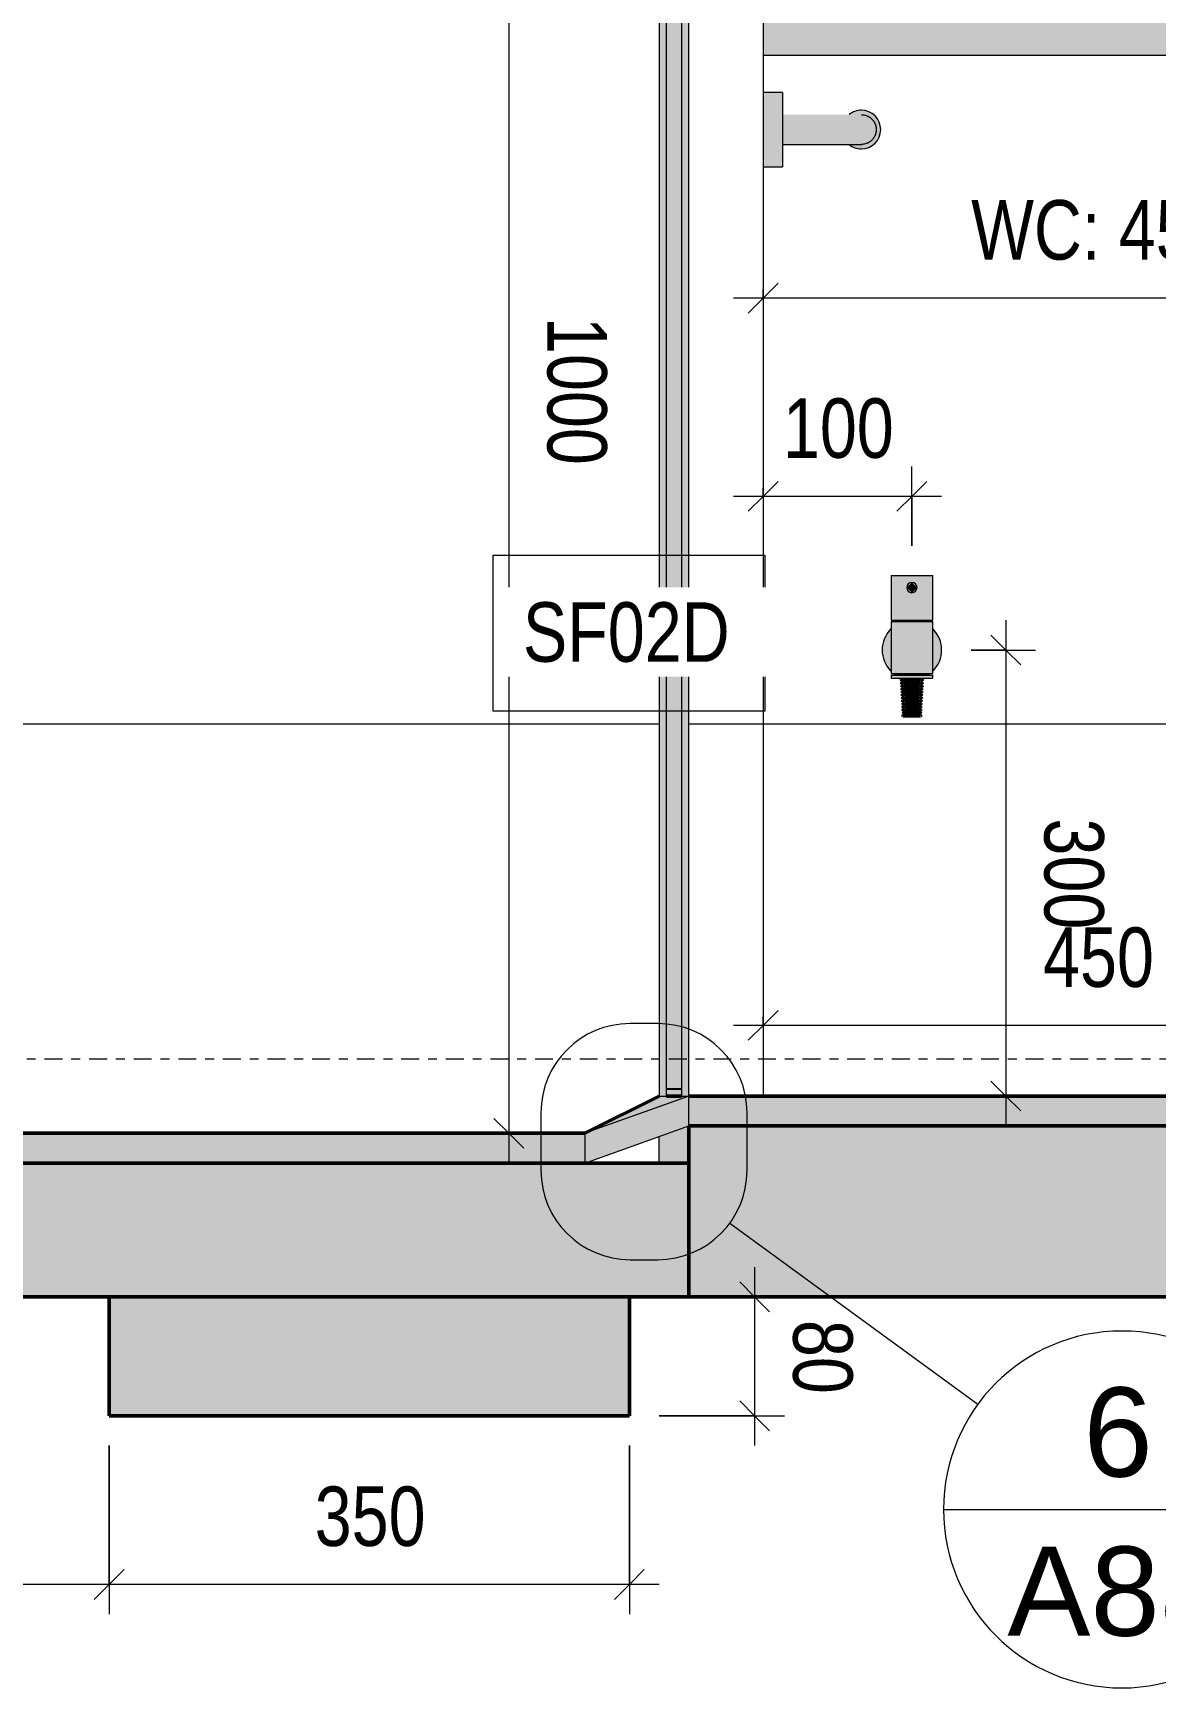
# Model space of a CAD drawing. Header units: millimetres. Extents: x -3813 to 49427, y -492 to 6205.
# Drawn here: x 6667 to 7423, y -423 to 690 of the extents above; entities that cross this region are included whole.
import ezdxf

# ---------------------------------------------------------------- set-up
doc = ezdxf.new("R2010")
doc.units = ezdxf.units.MM
doc.linetypes.add('Centre', pattern=[30, 12, -6, 6, -6])
for name, color, linetype, lineweight in [('A-_ANOT----_D', 7, 'Continuous', 9), ('A-_ANOT----_D-20', 7, 'Continuous', 9), ('A-_ANOTSYBL_E', 7, 'Continuous', 9), ('A-_DETA----_E', 8, 'Continuous', 18), ('A-_DETA----_ED', 7, 'Continuous', 18), ('A-_DOOR----_E', 7, 'Continuous', 18), ('A-_FLOR----_E', 7, 'Continuous', 18), ('A-_FLORLEVL_E', 7, 'Continuous', 9), ('A-_FLORPATT_E', 7, 'Continuous', 50), ('A-_GENM----_M', 7, 'Continuous', 18), ('A-_WALL----_E', 1, 'Continuous', 18), ('A-_WALL----_H', 1, 'Continuous', 35), ('M-_SANIFIXR_A', 7, 'Continuous', 9), ('M-_SANIFIXR_E', 7, 'Continuous', 18)]:
    doc.layers.add(name, color=color, linetype=linetype, lineweight=lineweight)
doc.styles.add('Arial_1', font='arial.ttf', dxfattribs={"width": 0.8, "height": 40})
doc.styles.add('Arial_2', font='arial.ttf', dxfattribs={"height": 60})
doc.dimstyles.new('BSS_Diagonal_2_0mm_Arial_Right', dxfattribs={"dimscale": 304.8, "dimtxt": 40.810376, "dimasz": 0.065617, "dimexe": 0.065617, "dimexo": 0.065617, "dimgap": 0.045932, "dimtad": 1, "dimdec": 0, "dimzin": 0, "dimdsep": 46, "dimtxsty": 'Arial_1', "dimblk1": 'OBLIQUE', "dimblk2": 'OBLIQUE', "dimsah": 1, "dimcen": 0.09, "dimdle": 0.065617, "dimazin": 0, "dimtfac": 1, "dimtdec": 4, "dimtix": 1, "dimtmove": 0, "dimatfit": 3, "dimfxl": 1, "dimtvp": 1, "dimtolj": 1, "dimtzin": 0, "dimarcsym": 2})
pattern_1 = [(0, (7243.45, 225), (0, 600), []), (90, (7243.45, 225), (-600, 4e-14), [])]

# ---------------------------------------------------------------- blocks, each defined once
blk = doc.blocks.new('BSS_BASIN CABINET_C5-MASTER BATH - BSS_BASIN CABINET_C5-MASTER BATH-1443924-ELEVATION C')
at = {"layer": 'A-_GENM----_M'}
blk.add_hatch(color=256, dxfattribs=at).paths.add_polyline_path([(1030, 675), (1930, 675), (1930, 825), (1030, 825)])
blk.add_line((1030, 675), (1930, 675), dxfattribs=at)
blk = doc.blocks.new('BSS_MONIC_BIB TAP_T-4L - BIB TAP-1378976-ELEVATION C')
at = {"layer": 'M-_SANIFIXR_E'}
for points in [[(1116, 295), (1130, 295), (1130, 313.5), (1126.5, 317), (1130, 320.5), (1130, 325), (1116, 325), (1116, 296.5)], [(1143, 295), (1144, 295), (1144, 325), (1130, 325), (1130, 320.5), (1133.5, 317), (1130, 313.5), (1130, 295), (1142.9, 295)], [(1130, 313.5), (1130, 320.5), (1126.5, 317), (1128.2, 315.3)], [(1130, 313.5), (1133.5, 317), (1130, 320.5), (1130, 317)], [(1127.8, 259.3), (1130, 259.3), (1130, 294), (1116, 294), (1116, 259.3), (1127.4, 259.3)], [(1130, 294), (1130, 295), (1119.1, 295), (1119.1, 294), (1129.9, 294)], [(1140, 294), (1140.9, 294), (1140.8, 295), (1130, 295), (1130, 294), (1139.9, 294)], [(1130, 259.3), (1144, 259.3), (1144, 294), (1130, 294), (1130, 259.7)], [(1120.1, 256.1), (1130, 256.1), (1130, 258), (1116, 258), (1116, 256.1), (1120, 256.1)], [(1118.1, 258), (1130, 258), (1130, 259.3), (1118.1, 259.1), (1118.1, 258.5)], [(1126, 254.5), (1130, 254.5), (1130, 256.1), (1122, 256.1), (1122.1, 254.5), (1126, 254.5)], [(1130, 258), (1141.9, 258), (1141.9, 259.3), (1130, 259.3), (1130, 258.5)], [(1130, 256.1), (1144, 256.1), (1144, 258), (1130, 258)], [(1137.9, 254.5), (1138, 256.1), (1130, 256.1), (1130, 254.5), (1136.9, 254.5)], [(1127.7, 252.6), (1130, 252.7), (1129.9, 253.5), (1124.7, 253.5), (1122.2, 252.6), (1127.4, 252.6)], [(1126, 251.6), (1130, 251.6), (1129.8, 252.6), (1122.2, 252.6), (1124.8, 251.6)], [(1125.4, 250.6), (1130, 250.6), (1130, 251.6), (1124.7, 251.5), (1122.3, 250.6), (1124.8, 250.6)], [(1124.9, 249.6), (1130, 249.6), (1130, 250.6), (1122.3, 250.6), (1124.8, 249.6)], [(1123.2, 248.7), (1130, 248.7), (1130, 249.6), (1124.8, 249.6), (1122.4, 248.7), (1123.1, 248.7)], [(1127.5, 247.6), (1130, 247.6), (1130, 248.7), (1122.4, 248.7), (1124.9, 247.6), (1127.4, 247.6)], [(1127.3, 253.5), (1130, 253.5), (1130, 254.5), (1122.6, 254.3), (1124.8, 253.5), (1127, 253.5)], [(1129, 244.7), (1130, 245), (1130, 245.7), (1124.7, 245.6), (1122.6, 244.7), (1128.9, 244.7)], [(1123.3, 246.7), (1130, 246.7), (1130, 247.6), (1124.8, 247.6), (1123.1, 246.7), (1123.2, 246.7)], [(1125, 245.7), (1130, 245.8), (1130, 246.7), (1123.1, 246.5), (1124.8, 245.8)], [(1136.8, 252.6), (1137.8, 252.6), (1135.2, 253.5), (1130, 253.5), (1130, 252.6), (1135.3, 252.6)], [(1134, 251.6), (1135.2, 251.6), (1137.8, 252.6), (1130, 252.4), (1130, 251.6), (1133.9, 251.6)], [(1136.7, 250.6), (1137.7, 250.6), (1135.2, 251.6), (1130, 251.6), (1130, 250.6), (1135.2, 250.6)], [(1130, 249.6), (1135.2, 249.6), (1137.7, 250.6), (1130, 250.6)], [(1136.6, 248.7), (1137.6, 248.7), (1135.1, 249.6), (1130, 249.6), (1130.2, 248.7), (1135.2, 248.7)], [(1135.1, 247.6), (1137.6, 248.7), (1130, 248.7), (1130, 247.6), (1134.1, 247.6)], [(1136.5, 246.7), (1136.9, 246.9), (1135.1, 247.6), (1130, 247.6), (1130, 246.7), (1135.2, 246.7)], [(1135, 245.7), (1136.9, 246.7), (1130, 246.7), (1130, 245.7), (1134.1, 245.7)], [(1130.1, 244.7), (1137.4, 244.7), (1135, 245.7), (1130, 245.6), (1130, 244.7)], [(1127, 243.7), (1130, 243.7), (1130, 244.7), (1122.6, 244.7), (1125.1, 243.7), (1126.4, 243.7)], [(1123.7, 242.8), (1130, 242.8), (1130, 243.7), (1125.1, 243.7), (1123.8, 242.8)], [(1127.2, 241.8), (1130, 241.8), (1130, 242.8), (1123.8, 242.7), (1125.2, 241.8), (1127, 241.8)], [(1129.2, 240.8), (1130, 240.8), (1130, 241.8), (1125.2, 241.8), (1123.8, 240.8), (1128.9, 240.8)], [(1127.3, 239.8), (1130, 239.8), (1130, 240.8), (1123.9, 240.8), (1125.3, 239.8), (1127, 239.8)], [(1129.4, 238.9), (1130, 238.9), (1130, 239.8), (1125.3, 239.8), (1123.9, 238.9), (1128.9, 238.9)], [(1125.4, 237.9), (1130, 237.9), (1130, 238.9), (1124, 238.8)], [(1130, 236.9), (1130, 237.9), (1125.4, 237.9), (1124, 236.9), (1129.7, 236.9)], [(1127.4, 235.9), (1130, 235.9), (1130, 236.9), (1124, 236.8), (1125.5, 235.9), (1127, 235.9)], [(1129.7, 234.9), (1130, 234.9), (1130, 235.9), (1125.5, 235.9), (1124, 234.9), (1128.9, 234.9)], [(1124.9, 233.9), (1130, 233.9), (1130, 234.9), (1124.1, 234.8), (1124.5, 234.4)], [(1124.1, 233), (1130, 233.1), (1130, 233.9), (1124.9, 233.9), (1124.2, 233.1)], [(1132.1, 243.7), (1134.9, 243.7), (1137.4, 244.7), (1130, 244.7), (1130.1, 243.7), (1132, 243.7)], [(1131.1, 242.8), (1136.2, 242.8), (1134.8, 243.7), (1130, 243.7), (1130.2, 242.8)], [(1132.4, 241.8), (1134.8, 241.8), (1136.2, 242.8), (1130, 242.8), (1130, 241.8), (1132.3, 241.8)], [(1131.1, 240.8), (1136.2, 240.8), (1134.8, 241.8), (1130, 241.8), (1130, 240.8), (1130.3, 240.8)], [(1133, 239.8), (1134.7, 239.8), (1136.2, 240.8), (1130, 240.8), (1130, 239.8), (1132.4, 239.8)], [(1130.5, 238.9), (1136.1, 238.9), (1134.7, 239.8), (1130, 239.8), (1130, 238.9)], [(1132.5, 237.9), (1134.6, 237.9), (1136.1, 238.9), (1130, 238.9), (1130, 237.9), (1132.1, 237.9)], [(1131.1, 236.9), (1136, 236.9), (1134.6, 237.9), (1130, 237.9), (1130, 236.9), (1130.6, 236.9)], [(1132.7, 235.9), (1134.5, 235.9), (1136, 236.9), (1130, 236.7), (1130, 235.9), (1132.1, 235.9)], [(1130.7, 234.9), (1136, 234.9), (1134.5, 235.9), (1130, 235.9), (1130, 234.9)], [(1133.6, 233.9), (1135.1, 233.9), (1136, 234.9), (1130, 234.9), (1130, 233.9), (1133.5, 233.9)], [(1135.9, 233), (1135.1, 233.9), (1130, 233.9), (1130, 233), (1135.8, 233)], [(1127, 232), (1130, 232), (1129.8, 233), (1124.2, 232.9), (1125, 232), (1126.9, 232)], [(1129.9, 231), (1130, 231), (1129.9, 232), (1125, 232), (1124.2, 231), (1128.9, 231)], [(1130, 230), (1129.9, 231), (1124.2, 231), (1124.2, 230), (1128.9, 230)], [(1133, 232), (1135, 232), (1135.8, 233), (1130, 233), (1130, 232), (1132.9, 232)], [(1131, 231), (1135.8, 231), (1135, 232), (1130, 232), (1130, 231)], [(1133, 230), (1135.8, 230), (1135.8, 231), (1130, 231), (1130, 230), (1132.1, 230)]]:
    blk.add_hatch(color=256, dxfattribs=at).paths.add_polyline_path(points)
h = blk.add_hatch(color=256, dxfattribs=at)
h.paths.add_polyline_path([(1116, 260.7), (1115.9, 289.1), (1112.7, 285), (1110.7, 280.2), (1110, 275), (1110.7, 269.8), (1112.7, 265), (1115.9, 260.9)])
h.paths.add_polyline_path([(1144, 260.7), (1144.1, 260.9), (1147.3, 265), (1149.3, 269.8), (1150, 275), (1149.3, 280.2), (1147.3, 285), (1144, 289.3), (1144, 260.8)])
h = blk.add_hatch(color=256, dxfattribs=at)
h.paths.add_polyline_path([(1133.9, 253.5), (1135.3, 253.5), (1136.8, 254.1), (1136.8, 254.5), (1130, 254.5), (1130, 253.5), (1133.9, 253.5)])
h.paths.add_polyline_path([(1136.8, 254.1), (1137.9, 254.5), (1136.8, 254.5)])
for p, q in [((1116, 325), (1116, 295)), ((1116, 325), (1130, 325)), ((1130, 325), (1144, 325)), ((1144, 295), (1144, 325)), ((1116, 295), (1130, 295)), ((1116, 294), (1116, 259.3)), ((1130, 294), (1116, 294)), ((1119.1, 295), (1119.1, 294)), ((1130, 295), (1144, 295)), ((1144, 294), (1130, 294)), ((1140.9, 294), (1140.9, 295)), ((1144, 259.3), (1144, 294)), ((1116, 259.3), (1130, 259.3)), ((1116, 258), (1116, 256.1)), ((1116, 258), (1130, 258)), ((1116, 256.1), (1130, 256.1)), ((1118.1, 259.3), (1118.1, 258)), ((1122, 256.1), (1122.1, 254.5)), ((1130, 259.3), (1144, 259.3)), ((1130, 258), (1144, 258)), ((1130, 256.1), (1144, 256.1)), ((1137.9, 254.5), (1138, 256.1)), ((1141.9, 258), (1141.9, 259.3)), ((1144, 256.1), (1144, 258)), ((1122.1, 254.5), (1123.8, 253.5)), ((1122.1, 254.5), (1130, 254.5)), ((1123.8, 253.5), (1122.2, 252.6)), ((1122.2, 252.6), (1124, 251.6)), ((1122.2, 252.6), (1130, 252.6)), ((1124, 251.6), (1122.3, 250.6)), ((1122.3, 250.6), (1124.1, 249.6)), ((1122.3, 250.6), (1130, 250.6)), ((1124.1, 249.6), (1122.4, 248.7)), ((1122.4, 248.7), (1124.2, 247.6)), ((1122.4, 248.7), (1130, 248.7)), ((1124.2, 247.6), (1122.5, 246.7)), ((1122.5, 246.7), (1124.3, 245.7)), ((1122.5, 246.7), (1130, 246.7)), ((1124.3, 245.7), (1122.6, 244.7)), ((1124.7, 253.5), (1130, 253.5)), ((1124.8, 251.6), (1130, 251.6)), ((1124.9, 249.6), (1130, 249.6)), ((1124.9, 247.6), (1130, 247.6)), ((1125, 245.7), (1130, 245.7)), ((1130, 254.5), (1137.9, 254.5)), ((1130, 253.5), (1135.3, 253.5)), ((1130, 252.6), (1137.8, 252.6)), ((1130, 251.6), (1135.2, 251.6)), ((1130, 250.6), (1137.7, 250.6)), ((1130, 249.6), (1135.1, 249.6)), ((1130, 248.7), (1137.6, 248.7)), ((1130, 247.6), (1135.1, 247.6)), ((1130, 246.7), (1137.5, 246.7)), ((1130, 245.7), (1135, 245.7)), ((1135.7, 245.7), (1137.5, 246.7)), ((1137.4, 244.7), (1135.7, 245.7)), ((1135.8, 247.6), (1137.6, 248.7)), ((1137.5, 246.7), (1135.8, 247.6)), ((1135.9, 249.6), (1137.7, 250.6)), ((1137.6, 248.7), (1135.9, 249.6)), ((1136, 251.6), (1137.8, 252.6)), ((1137.7, 250.6), (1136, 251.6)), ((1136.2, 253.5), (1137.9, 254.5)), ((1137.8, 252.6), (1136.2, 253.5)), ((1122.6, 244.7), (1124.4, 243.7)), ((1122.6, 244.7), (1130, 244.7)), ((1124.4, 243.7), (1122.7, 242.8)), ((1122.7, 242.8), (1124.5, 241.8)), ((1124.5, 241.8), (1122.8, 240.8)), ((1122.8, 240.8), (1124.6, 239.8)), ((1124.6, 239.8), (1122.9, 238.9)), ((1122.9, 238.9), (1124.7, 237.9)), ((1124.7, 237.9), (1123, 236.9)), ((1123, 236.9), (1124.8, 235.9)), ((1124.8, 235.9), (1123.1, 234.9)), ((1123.1, 234.9), (1124.9, 233.9)), ((1124.9, 233.9), (1123.2, 233)), ((1123.7, 242.8), (1130, 242.8)), ((1123.8, 240.8), (1130, 240.8)), ((1123.9, 238.9), (1130, 238.9)), ((1124, 236.9), (1130, 236.9)), ((1124, 234.9), (1130, 234.9)), ((1124.9, 233.9), (1130, 233.9)), ((1125.1, 243.7), (1130, 243.7)), ((1125.2, 241.8), (1130, 241.8)), ((1125.3, 239.8), (1130, 239.8)), ((1125.4, 237.9), (1130, 237.9)), ((1125.5, 235.9), (1130, 235.9)), ((1130, 244.7), (1137.4, 244.7)), ((1130, 243.7), (1134.9, 243.7)), ((1130, 242.8), (1136.3, 242.8)), ((1130, 241.8), (1134.8, 241.8)), ((1130, 240.8), (1136.2, 240.8)), ((1130, 239.8), (1134.7, 239.8)), ((1130, 238.9), (1136.1, 238.9)), ((1130, 237.9), (1134.6, 237.9)), ((1130, 236.9), (1136, 236.9)), ((1130, 235.9), (1134.5, 235.9)), ((1130, 234.9), (1136, 234.9)), ((1130, 233.9), (1135.1, 233.9)), ((1135.1, 233.9), (1136.9, 234.9)), ((1136.8, 233), (1135.1, 233.9)), ((1135.2, 235.9), (1137, 236.9)), ((1136.9, 234.9), (1135.2, 235.9)), ((1135.3, 237.9), (1137.1, 238.9)), ((1137, 236.9), (1135.3, 237.9)), ((1135.4, 239.8), (1137.2, 240.8)), ((1137.1, 238.9), (1135.4, 239.8)), ((1135.5, 241.8), (1137.3, 242.8)), ((1137.2, 240.8), (1135.5, 241.8)), ((1135.6, 243.7), (1137.4, 244.7)), ((1137.3, 242.8), (1135.6, 243.7)), ((1123.2, 233), (1125, 232)), ((1125, 232), (1123.3, 231)), ((1123.3, 231), (1123.3, 230)), ((1124.1, 233), (1130, 233)), ((1124.2, 231), (1130, 231)), ((1124.2, 230), (1130, 230)), ((1125, 232), (1130, 232)), ((1130, 233), (1135.9, 233)), ((1130, 232), (1135, 232)), ((1130, 231), (1135.8, 231)), ((1130, 230), (1135.8, 230)), ((1135, 232), (1136.8, 233)), ((1136.7, 231), (1135, 232)), ((1136.7, 230), (1136.7, 231))]:
    blk.add_line(p, q, dxfattribs=at)
for centre, radius, start, end in [((1130, 317), 3.46, 90, 270), ((1130, 317), 3.46, 270, 90), ((1130, 275), 20, 135, 180), ((1130, 275), 20, 0, 45), ((1130, 275), 20, 180, 225), ((1130, 275), 20, 315, 360)]:
    blk.add_arc(centre, radius, start, end, dxfattribs=at)
blk = doc.blocks.new('BSS_GOMGO_PH_GG-6106 - Chrome 000-1428576-ELEVATION C')
at = {"layer": 'A-_GENM----_M'}
for points in [[(1030, 625), (1043, 625), (1043, 650), (1030, 650), (1030, 627.1)], [(1043, 615), (1096, 615), (1098.6, 615.3), (1101, 616.3), (1103.1, 617.9), (1104.7, 620), (1105.7, 622.4), (1106, 625), (1105.3, 628.4), (1104.7, 630), (1103.1, 632.1), (1101, 633.7), (1098.6, 634.7), (1096, 635), (1043, 635), (1043, 615.3)], [(1096, 612), (1099.4, 612.4), (1103.1, 614.2), (1105.7, 616.4), (1107.3, 618.5), (1108.7, 622.4), (1109, 625), (1108.6, 628.4), (1106.9, 631.9), (1105.2, 634.2), (1101.7, 636.6), (1099.4, 637.6), (1096, 638), (1092.6, 637.6), (1089.5, 636.3), (1088.2, 635), (1096, 635), (1098.6, 634.7), (1101, 633.7), (1103.1, 632.1), (1104.7, 630), (1105.7, 627.6), (1106, 625), (1105.7, 622.4), (1104.7, 620), (1103.1, 617.9), (1101, 616.3), (1098.6, 615.3), (1096, 615), (1087.9, 615), (1089.5, 613.7), (1092.6, 612.4)], [(1030, 600), (1043, 600), (1043, 625), (1030, 625), (1030, 600.9)]]:
    blk.add_hatch(color=256, dxfattribs=at).paths.add_polyline_path(points)
for p, q in [((1043, 650), (1030, 650)), ((1043, 650), (1043, 625)), ((1043, 625), (1043, 600)), ((1043, 615), (1096, 615)), ((1030, 600), (1043, 600))]:
    blk.add_line(p, q, dxfattribs=at)
for start, end in [(90, 129.1362), (0, 90), (270, 359.9999), (230.8638, 270)]:
    blk.add_arc((1096, 625), 13, start, end, dxfattribs=at)
blk.add_open_spline([(1096, 635), (1096.9, 635), (1098.2, 634.8), (1099.8, 634.3), (1100.8, 633.8), (1101.6, 633.3), (1102.3, 632.8), (1102.9, 632.2), (1103.5, 631.6), (1104.1, 630.9), (1104.7, 630), (1105.3, 628.8), (1105.8, 627.2), (1106.1, 625), (1105.8, 622.8), (1105.3, 621.2), (1104.7, 620), (1104.1, 619.1), (1103.5, 618.4), (1102.9, 617.8), (1102.1, 617), (1101.2, 616.4), (1100.4, 616), (1099.6, 615.7), (1098.2, 615.2), (1096.9, 615), (1096, 615)], degree=3, knots=[0, 0, 0, 0, 0.083333, 0.125, 0.166667, 0.1875, 0.208333, 0.25, 0.270833, 0.291667, 0.333333, 0.375, 0.416667, 0.5, 0.583333, 0.625, 0.666667, 0.708333, 0.729167, 0.75, 0.791667, 0.833333, 0.854167, 0.875, 0.916667, 1, 1, 1, 1], dxfattribs=at)
blk = doc.blocks.new('BSS_Shower Glass Door - 650_2200-1428577-ELEVATION C')
at = {"layer": 'A-_DOOR----_E'}
blk.add_hatch(color=256, dxfattribs=at).paths.add_polyline_path([(975, -20), (975, 2180), (965, 2180), (965, -20)])
at = {"layer": 'A-_DOOR----_E', "lineweight": 25}
blk.add_line((965, -20), (975, -20), dxfattribs=at)
blk = doc.blocks.new('BOX-UP1 - BOX-UP-1456993-ELEVATION C')
at = {"layer": 'A-_WALL----_H', "lineweight": 18}
h = blk.add_hatch(dxfattribs=at)
h.set_pattern_fill('FP_6', color=256, style=0, pattern_type=2)
h.set_pattern_definition([(180, (2680, 825), (-7e-14, -600), []), (270, (2680, 825), (600, 4e-14), [])])
h.paths.add_polyline_path([(2233, -25), (2830, -25), (2830, 225), (1930, 225), (1930, 675), (1030, 675), (1030, 650), (1043, 650), (1043, 635), (1087.9, 635), (1089.5, 636.3), (1092.6, 637.6), (1096, 638), (1099.4, 637.6), (1103.1, 635.8), (1105.7, 633.6), (1107.3, 631.5), (1108.6, 628.4), (1109, 625), (1108.6, 621.6), (1107.3, 618.5), (1104.7, 615.4), (1101.7, 613.4), (1099.4, 612.4), (1096, 612), (1092.6, 612.4), (1089.5, 613.7), (1087.9, 615), (1043, 615), (1043, 600), (1030, 600), (1030, -25), (1950, -25)])
h.paths.add_polyline_path([(1480, -24), (1478.1, -23.7), (1476.2, -23), (1474.7, -21.8), (1473.5, -20.3), (1472.8, -18.4), (1472.5, -16.5), (1472.8, -14.6), (1473.5, -12.7), (1474.7, -11.2), (1476.2, -10), (1478.1, -9.3), (1480, -9), (1481.9, -9.3), (1483.7, -10), (1485.3, -11.2), (1486.5, -12.7), (1487.2, -14.6), (1487.5, -16.5), (1487.2, -18.4), (1486.5, -20.3), (1485.3, -21.8), (1483.7, -23), (1481.9, -23.7)])
h.paths.add_polyline_path([(1437.5, 55.6), (1391.9, 55.6), (1385.3, 56.3), (1378.9, 58.6), (1373.2, 62.1), (1368.5, 66.9), (1364.9, 72.5), (1362.7, 78.9), (1327.5, 233.1), (1301.4, 397.4), (1301.7, 399.3), (1302.5, 401.2), (1303.7, 402.7), (1305.2, 404), (1307.4, 404.8), (1309, 405), (1307.3, 405.4), (1305.9, 406.4), (1305.4, 407.2), (1305, 408.9), (1305, 413.2), (1303.7, 413.3), (1302.5, 413.8), (1301.4, 414.7), (1300.7, 415.7), (1300.2, 416.9), (1300, 418.2), (1300, 444.6), (1300.3, 446.9), (1301.2, 449.1), (1302.6, 451), (1305, 452.6), (1307.4, 453.4), (1309, 453.6), (1651, 453.6), (1653.3, 453.3), (1655.5, 452.4), (1657.4, 451), (1658.8, 449.1), (1659.7, 446.9), (1660, 444.6), (1659.8, 416.9), (1659.3, 415.7), (1658.5, 414.6), (1657.5, 413.8), (1656.3, 413.3), (1655, 413.2), (1655, 408.9), (1654.6, 407.2), (1653.5, 405.8), (1652.7, 405.4), (1651, 405), (1652.9, 404.7), (1655, 403.8), (1656.3, 402.7), (1657.5, 401.2), (1658.3, 399.3), (1658.6, 397.4), (1632.1, 230.6), (1597.3, 78.9), (1595.1, 72.5), (1591.5, 66.9), (1586.8, 62.1), (1581.1, 58.6), (1574.7, 56.3), (1568.1, 55.6), (1480, 55.6)])
h.paths.add_polyline_path([(1127, 230), (1124.2, 230), (1124.2, 231), (1125, 232), (1124.2, 233.1), (1124.9, 233.9), (1124, 234.9), (1125.5, 235.9), (1124, 236.9), (1125.4, 237.9), (1123.9, 238.9), (1125.3, 239.8), (1123.8, 240.8), (1125.2, 241.8), (1123.8, 242.8), (1125.1, 243.7), (1122.6, 244.7), (1124.8, 245.8), (1122.5, 246.7), (1124.8, 247.7), (1122.4, 248.7), (1124.8, 249.6), (1122.3, 250.6), (1124.7, 251.6), (1122.2, 252.6), (1124.7, 253.5), (1122.1, 254.5), (1122, 256.1), (1116, 256.1), (1116, 258), (1118.1, 258), (1117.9, 259.3), (1116, 259.3), (1115.9, 260.9), (1112.7, 265), (1110.7, 269.8), (1110, 275), (1110.7, 280.2), (1112.7, 285), (1116, 289.3), (1116, 294), (1119.1, 294), (1119.1, 295), (1116, 295), (1116, 325), (1144, 325), (1144, 295), (1140.9, 295), (1140.9, 294), (1144, 294), (1144.1, 289.1), (1147.3, 285), (1149.3, 280.2), (1150, 275), (1149.3, 269.8), (1147.3, 265), (1144, 260.7), (1143.9, 259.3), (1141.9, 259.1), (1141.9, 258), (1144, 258), (1144, 256.1), (1138, 256.1), (1137.8, 254.5), (1135.3, 253.5), (1137.8, 252.6), (1135.2, 251.6), (1137.7, 250.6), (1135.2, 249.6), (1137.6, 248.7), (1135.2, 247.6), (1137.5, 246.7), (1135.3, 245.6), (1137.4, 244.7), (1134.9, 243.7), (1136.2, 242.7), (1134.8, 241.8), (1136.1, 240.8), (1134.7, 239.8), (1136, 238.8), (1134.6, 237.9), (1136, 236.8), (1134.5, 235.9), (1135.9, 234.8), (1135.1, 233.9), (1135.8, 232.9), (1135, 232), (1135.8, 231), (1135.8, 230), (1127.9, 230)])
blk = doc.blocks.new('DIMBLOCK84-ELEVATION C')
at = {"layer": 'A-_ANOT----_D-20', "lineweight": 18}
for p, q in [((6987.335465, 950), (6977.335465, 960)), ((6987.335465, 950), (6997.335465, 940)), ((6987.335465, -50), (6977.335465, -40)), ((6987.335465, -50), (6997.335465, -60))]:
    blk.add_line(p, q, dxfattribs=at)
at = {"layer": 'A-_ANOT----_D-20'}
for p, q in [((6943.451652, 950), (7007.335465, 950)), ((6987.335465, 950), (6943.451652, 950)), ((6987.335465, 950), (6987.335465, -70)), ((6981.477601, -50), (7007.335465, -50)), ((6987.335465, -50), (6981.477601, -50))]:
    blk.add_line(p, q, dxfattribs=at)
at = {"layer": 'A-_ANOT----_D-20', "color": 0, "insert": (7053.264652, 498.972451), "char_height": 40, "width": 117.533883, "attachment_point": 1, "rotation": 270, "line_spacing_factor": 0.941778, "style": 'Arial_1'}
blk.add_mtext('1000', dxfattribs=at)
blk = doc.blocks.new('_Oblique')
at = {"color": 0, "linetype": 'ByBlock', "lineweight": -2}
blk.add_line((-0.5, -0.5), (0.5, 0.5), dxfattribs=at)
blk = doc.blocks.new('DIMBLOCK87-ELEVATION C')
at = {"layer": 'A-_ANOT----_D-20'}
for p, q in [((7608.451652, 473.593099), (7608.451652, 531.616865)), ((7158.451652, 517.47473), (7158.451652, 491.616865)), ((7158.451652, 511.616865), (7158.451652, 517.47473)), ((7608.451652, 511.616865), (7138.451652, 511.616865)), ((7608.451652, 511.616865), (7608.451652, 473.593099))]:
    blk.add_line(p, q, dxfattribs=at)
at = {"layer": 'A-_ANOT----_D-20', "lineweight": 18}
for p, q in [((7158.451652, 511.616865), (7168.451652, 521.616865)), ((7608.451652, 511.616865), (7618.451652, 521.616865)), ((7158.451652, 511.616865), (7148.451652, 501.616865)), ((7608.451652, 511.616865), (7598.451652, 501.616865))]:
    blk.add_line(p, q, dxfattribs=at)
at = {"layer": 'A-_ANOT----_D-20', "color": 0, "insert": (7298.377715, 577.546052), "char_height": 40, "width": 204.17745, "attachment_point": 1, "line_spacing_factor": 0.941778, "style": 'Arial_1'}
blk.add_mtext('WC: 450', dxfattribs=at)
blk = doc.blocks.new('DIMBLOCK88-ELEVATION C')
at = {"layer": 'A-_ANOT----_D-20'}
for p, q in [((7258.451652, 345), (7258.451652, 398.307816)), ((7158.451652, 384.16568), (7158.451652, 358.307816)), ((7158.451652, 378.307816), (7158.451652, 384.16568)), ((7278.451652, 378.307816), (7138.451652, 378.307816)), ((7258.451652, 378.307816), (7258.451652, 345))]:
    blk.add_line(p, q, dxfattribs=at)
at = {"layer": 'A-_ANOT----_D-20', "lineweight": 18}
for p, q in [((7158.451652, 378.307816), (7168.451652, 388.307816)), ((7258.451652, 378.307816), (7268.451652, 388.307816)), ((7158.451652, 378.307816), (7148.451652, 368.307816)), ((7258.451652, 378.307816), (7248.451652, 368.307816))]:
    blk.add_line(p, q, dxfattribs=at)
at = {"layer": 'A-_ANOT----_D-20', "color": 0, "insert": (7171.722314, 444.237002), "char_height": 40, "width": 88.150412, "attachment_point": 1, "line_spacing_factor": 0.941778, "style": 'Arial_1'}
blk.add_mtext('100', dxfattribs=at)
blk = doc.blocks.new('DIMBLOCK89-ELEVATION C')
at = {"layer": 'A-_ANOT----_D-20'}
for p, q in [((7321.693202, 295), (7321.693202, -45)), ((7298.451652, 275), (7341.693202, 275)), ((7321.693202, 275), (7298.451652, 275)), ((7315.835338, -25), (7341.693202, -25)), ((7321.693202, -25), (7315.835338, -25))]:
    blk.add_line(p, q, dxfattribs=at)
at = {"layer": 'A-_ANOT----_D-20', "lineweight": 18}
for p, q in [((7321.693202, 275), (7311.693202, 285)), ((7321.693202, 275), (7331.693202, 265)), ((7321.693202, -25), (7311.693202, -15)), ((7321.693202, -25), (7331.693202, -35))]:
    blk.add_line(p, q, dxfattribs=at)
at = {"layer": 'A-_ANOT----_D-20', "color": 0, "insert": (7387.622389, 161.729338), "char_height": 40, "width": 88.150412, "attachment_point": 1, "rotation": 270, "line_spacing_factor": 0.941778, "style": 'Arial_1'}
blk.add_mtext('300', dxfattribs=at)
blk = doc.blocks.new('DIMBLOCK108-ELEVATION C')
at = {"layer": 'A-_ANOT----_D-20'}
for p, q in [((6718.452609, -260), (6718.452609, -373.458109)), ((6718.452609, -353.458109), (6718.452609, -260)), ((7068.452609, -260), (7068.452609, -373.458109)), ((7068.452609, -353.458109), (7068.452609, -260)), ((7088.452609, -353.458109), (6718.452609, -353.458109))]:
    blk.add_line(p, q, dxfattribs=at)
at = {"layer": 'A-_ANOT----_D-20', "lineweight": 18}
for p, q in [((6718.452609, -353.458109), (6728.452609, -343.458109)), ((7068.452609, -353.458109), (7078.452609, -343.458109)), ((6718.452609, -353.458109), (6708.452609, -363.458109)), ((7068.452609, -353.458109), (7058.452609, -363.458109))]:
    blk.add_line(p, q, dxfattribs=at)
at = {"layer": 'A-_ANOT----_D-20', "color": 0, "insert": (6856.72327, -287.528922), "char_height": 40, "width": 88.150412, "attachment_point": 1, "line_spacing_factor": 0.941778, "style": 'Arial_1'}
blk.add_mtext('350', dxfattribs=at)
blk = doc.blocks.new('DIMBLOCK109-ELEVATION C')
at = {"layer": 'A-_ANOT----_D-20'}
for p, q in [((6128.451652, -180), (6128.451652, -373.458109)), ((6128.451652, -353.458109), (6128.451652, -180)), ((6718.452609, -260), (6718.452609, -373.458109)), ((6718.452609, -353.458109), (6718.452609, -260)), ((6718.452609, -353.458109), (6108.451652, -353.458109))]:
    blk.add_line(p, q, dxfattribs=at)
at = {"layer": 'A-_ANOT----_D-20', "lineweight": 18}
for p, q in [((6128.451652, -353.458109), (6138.451652, -343.458109)), ((6718.452609, -353.458109), (6728.452609, -343.458109)), ((6128.451652, -353.458109), (6118.451652, -363.458109)), ((6718.452609, -353.458109), (6708.452609, -363.458109))]:
    blk.add_line(p, q, dxfattribs=at)
at = {"layer": 'A-_ANOT----_D-20', "color": 0, "insert": (6386.722792, -287.528922), "char_height": 40, "width": 88.150412, "attachment_point": 1, "line_spacing_factor": 0.941778, "style": 'Arial_1'}
blk.add_mtext('590', dxfattribs=at)
blk = doc.blocks.new('DIMBLOCK110-ELEVATION C')
at = {"layer": 'A-_ANOT----_D-20'}
for p, q in [((7152.711986, -140), (7152.711986, -260)), ((7146.854122, -160), (7172.711986, -160)), ((7152.711986, -160), (7146.854122, -160)), ((7088.452609, -240), (7172.711986, -240)), ((7152.711986, -240), (7088.452609, -240))]:
    blk.add_line(p, q, dxfattribs=at)
at = {"layer": 'A-_ANOT----_D-20', "lineweight": 18}
for p, q in [((7152.711986, -160), (7142.711986, -150)), ((7152.711986, -160), (7162.711986, -170)), ((7152.711986, -240), (7142.711986, -230)), ((7152.711986, -240), (7162.711986, -250))]:
    blk.add_line(p, q, dxfattribs=at)
at = {"layer": 'A-_ANOT----_D-20', "color": 0, "insert": (7218.641173, -175.513774), "char_height": 40, "width": 58.766941, "attachment_point": 1, "rotation": 270, "line_spacing_factor": 0.941778, "style": 'Arial_1'}
blk.add_mtext('80', dxfattribs=at)
blk = doc.blocks.new('DIMBLOCK114-ELEVATION C')
at = {"layer": 'A-_ANOT----_D-20'}
for p, q in [((7608.451652, 22.510423), (7138.451652, 22.510423)), ((7158.451652, 28.368288), (7158.451652, 2.510423)), ((7158.451652, 22.510423), (7158.451652, 28.368288)), ((7608.451652, 28.368288), (7608.451652, 2.510423)), ((7608.451652, 22.510423), (7608.451652, 28.368288))]:
    blk.add_line(p, q, dxfattribs=at)
at = {"layer": 'A-_ANOT----_D-20', "lineweight": 18}
for p, q in [((7158.451652, 22.510423), (7148.451652, 12.510423)), ((7158.451652, 22.510423), (7168.451652, 32.510423)), ((7608.451652, 22.510423), (7598.451652, 12.510423)), ((7608.451652, 22.510423), (7618.451652, 32.510423))]:
    blk.add_line(p, q, dxfattribs=at)
at = {"layer": 'A-_ANOT----_D-20', "color": 0, "insert": (7346.722314, 88.43961), "char_height": 40, "width": 88.150412, "attachment_point": 1, "line_spacing_factor": 0.941778, "style": 'Arial_1'}
blk.add_mtext('450', dxfattribs=at)
blk = doc.blocks.new('Drafting View - Callout Head - Circle-1141-ELEVATION C')
at = {"layer": 'A-_ANOTSYBL_E'}
blk.add_line((1151.261531, -302.983315), (1391.261531, -302.983315), dxfattribs=at)
for start, end in [(360, 180), (180, 360)]:
    blk.add_arc((1271.261531, -302.983315), 120, start, end, dxfattribs=at)

msp = doc.modelspace()

# ---------------------------------------------------------------- hatches: boundary and pattern name
at = {"layer": 'A-_DETA----_ED'}
h = msp.add_hatch(color=5, dxfattribs=at)
h.paths.add_polyline_path([(7093.5, -25), (7093.5, 2400), (7088.5, 2400), (7088.5, -25)])
h.paths.add_polyline_path([(7108.5, -25), (7108.5, 2400), (7103.5, 2400), (7103.5, -25)])
msp.add_hatch(color=9, dxfattribs=at).paths.add_polyline_path([(7038.5, -70), (7108.5, -45), (7108.5, -25), (7038.5, -50)])
at = {"layer": 'A-_FLOR----_E'}
msp.add_hatch(color=256, dxfattribs=at).paths.add_polyline_path([(7088.5, -70), (7108.5, -70), (7108.5, -45), (7088.5, -52.1), (7088.5, -70)])
at = {"layer": 'A-_FLORPATT_E', "lineweight": 18}
for points in [[(7038.5, -50), (7108.5, -25), (7088.5, -25), (7042.6, -47.9)], [(7513, -45), (8958.5, -45), (8958.5, -25), (7108.5, -25), (7108.5, -45), (7500.1, -45)], [(6198.5, -70), (7038.5, -70), (7038.5, -50), (6198.5, -50), (6198.5, -69.5)], [(8361.4, -160), (8978.5, -160), (8978.5, -45), (7108.5, -45), (7108.5, -160), (7950.1, -160)], [(6703.5, -160), (7108.5, -160), (7108.5, -70), (6178.5, -70), (6178.5, -160)], [(7068.5, -240), (7068.5, -160), (6718.5, -160), (6718.5, -240), (7003.5, -240)]]:
    msp.add_hatch(color=256, dxfattribs=at).paths.add_polyline_path(points)
at = {"layer": 'A-_WALL----_E'}
h = msp.add_hatch(color=256, dxfattribs=at)
h.paths.add_polyline_path([(7093.5, -25), (7103.5, -25), (7103.5, -20), (7093.5, -20)])
h.paths.add_polyline_path([(7103.5, 2180), (7103.5, 2400), (7093.5, 2400), (7093.5, 2180)])
at = {"layer": 'A-_WALL----_H', "lineweight": 18}
h = msp.add_hatch(dxfattribs=at)
h.set_pattern_fill('FP_5', color=256, style=0, pattern_type=2)
h.set_pattern_definition(pattern_1)
h.paths.add_polyline_path([(7080.3, -70), (7088.5, -70), (7088.5, -52.1), (7038.5, -70), (7051.6, -70)])
h.paths.add_polyline_path([(6844.5, -50), (7038.5, -50), (7088.5, -25), (7088.5, 2400), (6671.1, 2400), (6671.1, 2381.5), (6654.5, 2381.5), (6654.5, 2200), (6652.5, 2200), (6652.2, 2198.8), (6652.4, 2198.2), (6653.7, 2198.2), (6653.8, 2195.7), (6654.8, 2195.7), (6654.8, 2187.7), (6655.5, 2187.7), (6655.5, 2180.7), (6653, 2179.9), (6633.3, 2179.9), (6631.5, 2180.7), (6631.5, 2187.7), (6632.2, 2187.7), (6632.3, 2195.7), (6633.3, 2195.8), (6633.5, 2198.2), (6634.8, 2198.2), (6634.9, 2199), (6634.8, 2199.8), (6634.7, 2200), (6632.7, 2200), (6632.7, 2290.8), (6632.7, 2381.5), (6616.1, 2381.5), (6616.1, 2400), (6198.5, 2400), (6198.5, 825), (6398.5, 825), (6398.5, 813), (6198.5, 813), (6198.5, -50), (6831.7, -50)])
h.paths.add_polyline_path([(7108.5, -25), (7138.5, -25), (7138.5, 962.5), (7108.5, 962.5), (7108.5, -25)])
h.paths.add_polyline_path([(6703.5, 821.1), (6688, 821.8), (6674.9, 824.8), (6661.4, 831.2), (6649.8, 840.5), (6645.7, 846.5), (6643.8, 849.4), (6640.3, 855.9), (6636.4, 870.3), (6635.2, 875.2), (6633.5, 904.3), (6633.5, 919.3), (6633.2, 919.5), (6633.2, 923.7), (6633.5, 923.9), (6628.3, 926), (6622, 930.8), (6617.2, 937.1), (6614.2, 944.4), (6613.2, 952.2), (6614.2, 960.1), (6617.2, 967.4), (6622, 973.6), (6628.3, 978.4), (6635.6, 981.5), (6643.5, 982.5), (6651.3, 981.5), (6658.6, 978.4), (6664.9, 973.6), (6669.7, 967.4), (6672.7, 960.1), (6673.7, 952.2), (6672.7, 944.4), (6669.7, 937.1), (6664.6, 930.6), (6658.6, 926), (6653.5, 923.7), (6654.1, 923.9), (6654.1, 919.6), (6653.5, 918.9), (6653.5, 902.3), (6655.1, 878.1), (6658.8, 863.4), (6664.6, 854.1), (6671.6, 848.3), (6680.2, 844.2), (6690.3, 841.6), (6700.6, 841), (6712, 842.6), (6722.2, 846.1), (6732.3, 851.9), (6741.7, 859.5), (6749.7, 867.8), (6758.6, 880), (6765.7, 892.6), (6770.7, 903.8), (6775.8, 919.7), (6778.7, 932.6), (6780.8, 948.7), (6781.7, 963.7), (6781.2, 982.8), (6779.7, 999.9), (6776.8, 1019.4), (6773, 1038.2), (6768.2, 1057.4), (6762.7, 1076.4), (6755.7, 1097.7), (6747.9, 1119.3), (6739.6, 1140.9), (6728.9, 1167.4), (6715.1, 1200.6), (6700, 1237.4), (6691.5, 1259.1), (6686.5, 1272.7), (6681.9, 1286.3), (6676.9, 1302.4), (6672.9, 1316.7), (6669.2, 1332), (6666, 1348.6), (6663.8, 1362.3), (6662.3, 1374.6), (6661, 1392.9), (6660.4, 1409.4), (6660.3, 1428.6), (6660.8, 1450.6), (6661.4, 1470), (6664.8, 1559.1), (6684.8, 1558.3), (6680.6, 1442.4), (6680.3, 1422.4), (6680.4, 1410.7), (6680.7, 1399), (6681.8, 1382.4), (6683.1, 1369.3), (6685.4, 1353.3), (6688, 1340), (6691.4, 1325.1), (6695.7, 1309.1), (6700.9, 1292.6), (6706.4, 1276.4), (6714.5, 1255), (6723.2, 1233.2), (6736, 1202.5), (6754.2, 1158.3), (6763.7, 1134.2), (6769.8, 1117.9), (6775.5, 1101.7), (6782.3, 1080.8), (6784.5, 1074), (6923.5, 1074), (6923.5, 854), (6783.5, 854), (6783.3, 883.3), (6776.3, 870.5), (6767.4, 857.9), (6755.8, 845.4), (6744.7, 836.1), (6731, 828.2), (6717.6, 823.4), (6704, 821.2)])
h.paths.add_polyline_path([(6874.5, 943.7), (6874.7, 944.3), (6874.5, 944.3)])
h.paths.add_polyline_path([(6873.7, 958.2), (6872.5, 961), (6872.2, 961), (6873.3, 959)])
h.paths.add_polyline_path([(6833.2, 958.2), (6835.2, 962), (6834.1, 960.3), (6833.7, 959.2)])
h.paths.add_polyline_path([(6870.3, 963.9), (6869, 965.6), (6867.9, 966.2), (6870.2, 963.9)])
h.paths.add_polyline_path([(6836.6, 963.9), (6838.9, 966.4), (6837.9, 965.6), (6837.1, 964.5)])
h.paths.add_polyline_path([(6841.4, 968.2), (6842.9, 969.2), (6842.3, 968.9), (6841.6, 968.4)])
h.paths.add_polyline_path([(6865.5, 968.2), (6863.7, 969.4), (6864.1, 968.9), (6864.7, 968.7)])
h.paths.add_polyline_path([(7138.5, 987.5), (7138.5, 2400), (7108.5, 2400), (7108.5, 987.5), (7136, 987.5)])
h.paths.add_polyline_path([(6632.4, 1250), (6629.8, 1250), (6629.8, 1268.8), (6632.4, 1268.8), (6632.2, 1652.3), (6631.3, 1651.9), (6624.3, 1651.9), (6623.3, 1652.9), (6623.3, 1688.6), (6624.2, 1689.5), (6631.5, 1689.5), (6632.5, 1689.2), (6632.5, 1825.8), (6632.3, 1826.2), (6627.2, 1832.9), (6623.2, 1841.7), (6621.2, 1850.7), (6621.2, 1860.7), (6622.7, 1869), (6626.2, 1877.5), (6634.5, 1886), (6632.4, 1884.4), (6632.4, 1922.9), (6633.1, 1973), (6653.8, 1973), (6654.4, 1907.1), (6654.4, 1898.1), (6651, 1896.4), (6661.3, 1900.1), (6675.3, 1901.7), (6690.3, 1899.8), (6702.7, 1895.3), (6714.6, 1887.6), (6724.4, 1877.5), (6727.8, 1870), (6729.5, 1862), (6729.5, 1853.9), (6726.1, 1838.3), (6722.4, 1830.6), (6718.2, 1825.1), (6709.9, 1818.4), (6704.1, 1813.9), (6698.2, 1808.4), (6694.9, 1802.8), (6693.1, 1796.5), (6693, 1790), (6688, 1689.5), (6687.1, 1687.9), (6685.4, 1660.4), (6683.7, 1658.5), (6683.7, 1653.5), (6683.1, 1652.6), (6683.1, 1585.6), (6684.7, 1584.4), (6685.4, 1583.6), (6687, 1563.4), (6686, 1562), (6684.6, 1561), (6678.4, 1559.7), (6672, 1559.7), (6665.8, 1561), (6664.1, 1562.4), (6663.5, 1563.3), (6665, 1583.5), (6666, 1584.7), (6667.4, 1585.5), (6667.3, 1651.8), (6655.5, 1651.8), (6654.4, 1652.2), (6654.5, 1268.8), (6656.7, 1268.8), (6656.7, 1250), (6632.5, 1250)])
h.paths.add_polyline_path([(6602.1, 1651.9), (6601.1, 1652.8), (6601.1, 1697.3), (6602, 1698.2), (6617.8, 1698.2), (6617.8, 1689.5), (6622.5, 1689.5), (6622.5, 1651.9), (6613.1, 1651.9)])
h.paths.add_polyline_path([(6653.1, 1688.5), (6655.4, 1689.5), (6662.8, 1689.6), (6657, 1800.2), (6655.9, 1803.4), (6654.4, 1805.7), (6654.4, 1689.1)])
h.paths.add_polyline_path([(6640.5, 1818.8), (6633.6, 1824.7), (6637.8, 1820.9), (6638.9, 1820.1)])
h.paths.add_polyline_path([(6639.1, 1889.6), (6645.6, 1893.8), (6642.7, 1892.4), (6640.5, 1890.7)])
h.paths.add_polyline_path([(6727.9, 2136), (6716.4, 2136), (6716.1, 2138.5), (6715.8, 2137.8), (6715.8, 2136), (6704.3, 2136), (6704.1, 2136), (6678, 2136), (6677.8, 2136), (6671, 2136), (6671, 2136), (6651.7, 2136), (6651.6, 2138), (6651.2, 2139), (6646.7, 2138.8), (6646.5, 2136), (6641.4, 2136), (6641.4, 2139), (6636.8, 2138.8), (6636.5, 2137.8), (6636.5, 2136), (6617.6, 2136), (6617.4, 2139), (6617.4, 2138.8), (6616.9, 2137.8), (6616.9, 2136), (6610.2, 2136), (6610.2, 2139), (6609.9, 2138.8), (6609.8, 2137), (6609.7, 2136), (6599.2, 2136), (6599, 2136), (6572.4, 2136), (6572.4, 2139), (6571.8, 2138.8), (6571.6, 2137), (6571.6, 2136), (6558.7, 2136), (6558.6, 2138.3), (6558.2, 2139), (6556.9, 2138.8), (6556.7, 2137), (6556.7, 2136), (6542.8, 2136), (6542.8, 2139), (6519, 2139), (6519.4, 2144.4), (6519, 2148), (6628.5, 2148.1), (6628.6, 2154.7), (6658.6, 2154.7), (6658.6, 2148), (6769, 2148), (6768.7, 2143.1), (6769, 2139), (6745.1, 2138.8), (6744.9, 2137.8), (6744.9, 2136), (6731.1, 2136), (6731.2, 2138.4), (6731.4, 2139), (6730.2, 2138.8), (6729.9, 2137.8), (6729.9, 2136), (6728.4, 2136)])
h.paths.add_polyline_path([(6639.8, 2154.7), (6627.5, 2154.7), (6627.7, 2162.7), (6627.8, 2162.7), (6627.6, 2170.7), (6627.9, 2174.7), (6632.4, 2174.8), (6634.5, 2178.1), (6634.4, 2178.7), (6633.7, 2179.7), (6633.7, 2179.9), (6653.4, 2179.8), (6652.8, 2179.2), (6652.5, 2178.6), (6652.5, 2177.6), (6653.9, 2175.4), (6654.2, 2175.3), (6654.8, 2174.7), (6658.3, 2174.7), (6658.5, 2168.2), (6658.3, 2162.7), (6659.6, 2162.7), (6659.6, 2154.7), (6639.9, 2154.7)])
h.paths.add_polyline_path([(6627.6, 2170.7), (6627.7, 2173.5), (6627.6, 2171.1)])
h = msp.add_hatch(dxfattribs=at)
h.set_pattern_fill('FP_5', color=256, style=0, pattern_type=2)
h.set_pattern_definition(pattern_1)
h.paths.add_polyline_path([(7138.5, -25), (7158.5, -25), (7158.5, 962.5), (7138.5, 962.5), (7138.5, 30.2)])
h.paths.add_polyline_path([(7157.1, 966.2), (7153.5, 975), (7153.9, 971.8), (7155.8, 967.9), (7156.9, 966.4)])
h.paths.add_polyline_path([(7158.5, 965.1), (7158.5, 965.6), (7157.6, 965.8)])
h.paths.add_polyline_path([(7153.5, 975), (7156.6, 983.1), (7155.3, 981.1), (7153.9, 978.2)])
h.paths.add_polyline_path([(7157.1, 983.8), (7158.5, 984.4), (7158.5, 984.9), (7157.7, 984.3)])
h.paths.add_polyline_path([(7155.7, 987.2), (7158.5, 987.5), (7158.5, 2400), (7138.5, 2400), (7138.5, 987.5), (7153.5, 987.3)])

# ---------------------------------------------------------------- linework, layer by layer
at = {"layer": 'A-_ANOTSYBL_E'}
for p, q in [((7087.6, 23.8), (7068.9, 23.8)), ((7008.9, -36.2), (7008.9, -75)), ((7147.6, -75), (7147.6, -36.2)), ((7136.1, -110.4), (7302.8, -232.2)), ((7068.9, -135), (7087.6, -135))]:
    msp.add_line(p, q, dxfattribs=at)
for centre, start, end in [((7068.9, -36.2), 90, 180), ((7087.6, -36.2), 0, 90), ((7068.9, -75), 180, 270), ((7087.6, -75), 270, 0)]:
    msp.add_arc(centre, 60, start, end, dxfattribs=at)
at = {"layer": 'A-_DETA----_E'}
for p, q in [((7088.5, 2400), (7088.5, -25)), ((7093.5, -25), (7093.5, 2400)), ((7103.5, 2400), (7103.5, -25)), ((7108.5, -25), (7108.5, 2400)), ((7108.5, -25), (7038.5, -50)), ((7088.5, -25), (7093.5, -25)), ((7103.5, -25), (7108.5, -25)), ((7108.5, -45), (7108.5, -25)), ((7038.5, -70), (7108.5, -45)), ((7038.5, -50), (7038.5, -70))]:
    msp.add_line(p, q, dxfattribs=at)
at = {"layer": 'A-_FLOR----_E', "lineweight": 50}
for p, q in [((7088.5, -25), (7038.5, -50)), ((7103.5, -25), (7093.5, -25)), ((8958.5, -25), (7108.5, -25)), ((7038.5, -50), (6198.5, -50)), ((8978.5, -45), (7108.5, -45)), ((7108.5, -45), (7108.5, -160)), ((7108.5, -70), (6178.5, -70)), ((7108.5, -160), (7108.5, -70)), ((6178.5, -160), (8978.5, -160)), ((6718.5, -160), (6718.5, -240)), ((7068.5, -240), (7068.5, -160)), ((6718.5, -240), (7068.5, -240))]:
    msp.add_line(p, q, dxfattribs=at)
at = {"layer": 'A-_FLOR----_E'}
msp.add_line((7088.5, -70), (7088.5, -52.1), dxfattribs=at)
at = {"layer": 'A-_FLORLEVL_E', "linetype": 'Centre'}
msp.add_line((5295, 0), (9283.6, 0), dxfattribs=at)
at = {"layer": 'A-_WALL----_E'}
msp.add_line((7158.5, 962.5), (7158.5, -25), dxfattribs=at)
at = {"layer": 'M-_SANIFIXR_A', "flags": 128}
msp.add_lwpolyline([(6976.8, 338.7), (7159.6, 338.7), (7159.6, 233.9), (6976.8, 233.9)], close=True, dxfattribs=at)

# ---------------------------------------------------------------- block references
at = {"layer": 'A-_ANOTSYBL_E'}
msp.add_blockref('Drafting View - Callout Head - Circle-1141-ELEVATION C', (6128.5, 0), dxfattribs=at)
at = {"layer": 'A-_DOOR----_E'}
msp.add_blockref('BSS_Shower Glass Door - 650_2200-1428577-ELEVATION C', (6128.5, 0), dxfattribs=at)
at = {"layer": 'A-_GENM----_M'}
for name in ['BSS_BASIN CABINET_C5-MASTER BATH - BSS_BASIN CABINET_C5-MASTER BATH-1443924-ELEVATION C', 'BSS_GOMGO_PH_GG-6106 - Chrome 000-1428576-ELEVATION C']:
    msp.add_blockref(name, (6128.5, 0), dxfattribs=at)
at = {"layer": 'A-_WALL----_E'}
msp.add_blockref('BOX-UP1 - BOX-UP-1456993-ELEVATION C', (6128.5, 0), dxfattribs=at)
at = {"layer": 'M-_SANIFIXR_E'}
msp.add_blockref('BSS_MONIC_BIB TAP_T-4L - BIB TAP-1378976-ELEVATION C', (6128.5, 0), dxfattribs=at)

# ---------------------------------------------------------------- texts
at = {"layer": 'A-_ANOTSYBL_E', "char_height": 60, "attachment_point": 1, "style": 'Arial_2'}
for s, insert, width in [('6', (7373.9, -220.9), 57.721), ('A88', (7322.7, -327.9), 184.388)]:
    msp.add_mtext(s, dxfattribs=dict(at, insert=insert, width=width))

# ---------------------------------------------------------------- dimensions: what is measured, and where the dimension line sits
at = {"layer": 'A-_ANOT----_D'}
for base, p1, p2, override, picture, middle in [((6987.3, -50), (6923.5, 950), (7001.5, -50), {"dimtad": 4, "dimpost": '<>', "dimfxl": 1003.039405}, 'DIMBLOCK84-ELEVATION C', (7021.8, 450)), ((7321.7, -25), (7278.5, 275), (7335.8, -25), {"dimtad": 4, "dimpost": '<>', "dimfxl": 305.438844}, 'DIMBLOCK89-ELEVATION C', (7356.1, 125)), ((7152.7, -240), (7166.9, -160), (7068.5, -240), {"dimtad": 4, "dimpost": '<>', "dimfxl": 126.818207}, 'DIMBLOCK110-ELEVATION C', (7187.1, -200))]:
    dim = msp.add_linear_dim(base=base, p1=p1, p2=p2, angle=90, dimstyle='BSS_Diagonal_2_0mm_Arial_Right', override=override, dxfattribs=at)
    dim.commit()
    dim.dimension.update_dxf_attribs({"geometry": picture, "text_midpoint": middle})
for base, p1, p2, override, picture, middle in [((7158.5, 511.6), (7608.5, 453.6), (7158.5, 497.5), {"dimpost": 'WC:<>', "dimfxl": 452.134491}, 'DIMBLOCK87-ELEVATION C', (7383.5, 546.3)), ((7158.5, 378.3), (7258.5, 325), (7158.5, 364.2), {"dimpost": '<>', "dimfxl": 107.396231}, 'DIMBLOCK88-ELEVATION C', (7208.5, 412.7)), ((7158.5, 22.5), (7608.5, 8.4), (7158.5, 8.4), {"dimpost": '<>', "dimfxl": 450}, 'DIMBLOCK114-ELEVATION C', (7383.5, 56.9)), ((6128.5, -353.5), (6718.5, -240), (6128.5, -160), {"dimpost": '<>', "dimfxl": 595.399974}, 'DIMBLOCK109-ELEVATION C', (6423.5, -319)), ((6718.5, -353.5), (7068.5, -240), (6718.5, -240), {"dimpost": '<>', "dimfxl": 350}, 'DIMBLOCK108-ELEVATION C', (6893.5, -319))]:
    dim = msp.add_linear_dim(base=base, p1=p1, p2=p2, dimstyle='BSS_Diagonal_2_0mm_Arial_Right', override=override, dxfattribs=at)
    dim.commit()
    dim.dimension.update_dxf_attribs({"geometry": picture, "text_midpoint": middle})

# ---------------------------------------------------------------- next in the draw order: texts
at = {"layer": 'M-_SANIFIXR_A', "insert": (6996.8, 307.1), "char_height": 40, "width": 171.882, "attachment_point": 1, "style": 'Arial_1', "bg_fill": 3, "box_fill_scale": 1.25, "bg_fill_color": 9, "bg_fill_true_color": 13158600, "bg_fill_transparency": 0}
msp.add_mtext('SF02D', dxfattribs=at)

doc.saveas('drawing.dxf')
